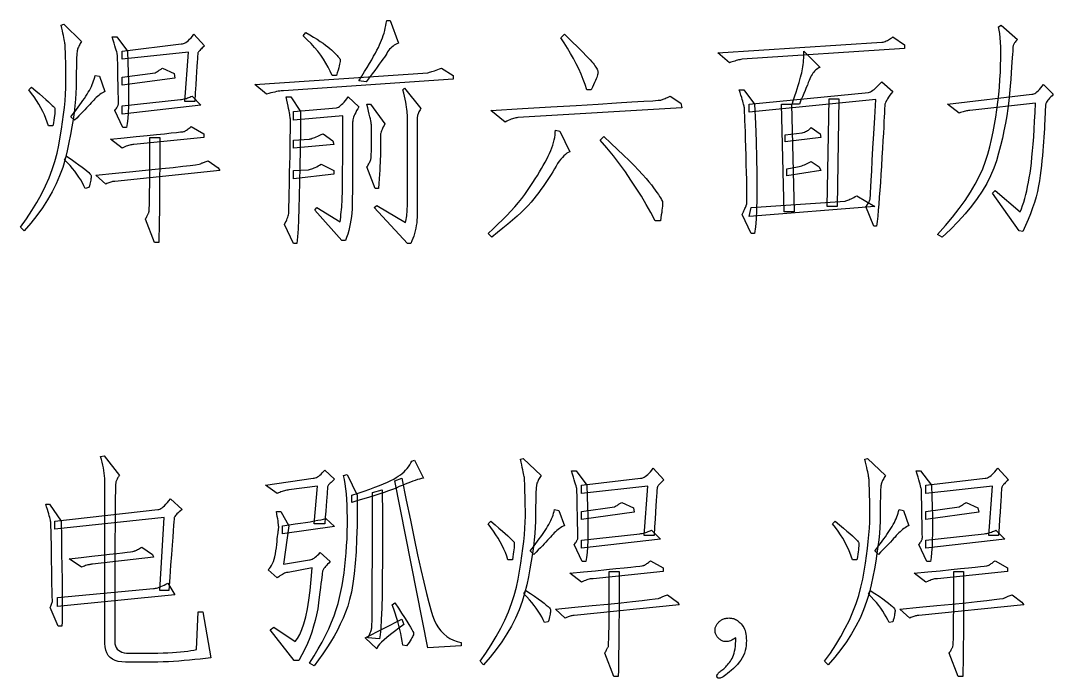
# Model space of a CAD drawing. Extents: x 0 to 420, y 0 to 297.
# Drawn here: x 80.8 to 101.03, y 69.77 to 82.65 of the extents above; entities that cross this region are included whole.
import ezdxf

# ---------------------------------------------------------------- set-up
doc = ezdxf.new("R2010")
doc.units = 0

msp = doc.modelspace()

# ---------------------------------------------------------------- linework, layer by layer
at = {"color": 7, "lineweight": 25}
for points in [[(81.546, 80.215), (81.574, 80.373), (81.599, 80.525), (81.621, 80.672), (81.64, 80.814), (81.656, 80.951), (81.668, 81.083), (81.678, 81.21), (81.684, 81.332), (81.687, 81.448), (81.687, 81.56), (81.685, 81.664), (81.683, 81.759), (81.681, 81.845), (81.68, 81.921), (81.678, 81.988), (81.676, 82.046), (81.674, 82.095), (81.673, 82.134), (81.671, 82.163), (81.669, 82.184), (81.667, 82.202), (81.663, 82.224), (81.658, 82.251), (81.652, 82.282), (81.645, 82.318), (81.636, 82.358), (81.627, 82.402), (81.616, 82.451), (81.603, 82.504), (81.59, 82.562), (81.643, 82.579), (81.994, 82.245), (81.981, 82.225), (81.968, 82.204), (81.957, 82.185), (81.946, 82.165), (81.937, 82.147), (81.929, 82.128), (81.922, 82.111), (81.915, 82.094), (81.91, 82.077), (81.906, 82.061), (81.903, 82.041), (81.9, 82.011), (81.897, 81.973), (81.895, 81.926), (81.893, 81.87), (81.892, 81.805), (81.89, 81.731), (81.889, 81.647), (81.889, 81.555), (81.889, 81.454), (81.887, 81.346), (81.882, 81.232), (81.873, 81.111), (81.861, 80.985), (81.845, 80.852), (81.825, 80.714), (81.803, 80.57), (81.776, 80.419), (81.746, 80.263), (81.713, 80.101), (81.673, 79.937), (81.623, 79.774), (81.563, 79.613), (81.494, 79.454), (81.414, 79.297), (81.325, 79.141), (81.226, 78.987), (81.117, 78.835), (80.998, 78.685), (80.869, 78.536), (80.799, 78.607), (80.914, 78.768), (81.02, 78.93), (81.117, 79.091), (81.205, 79.252), (81.285, 79.413), (81.355, 79.574), (81.416, 79.735), (81.468, 79.895), (81.512, 80.055)], [(87.566, 81.454), (87.426, 81.472), (87.484, 81.564), (87.538, 81.652), (87.588, 81.735), (87.634, 81.812), (87.676, 81.885), (87.715, 81.953), (87.749, 82.016), (87.78, 82.074), (87.807, 82.127), (87.83, 82.175), (87.851, 82.221), (87.87, 82.267), (87.887, 82.314), (87.903, 82.361), (87.918, 82.408), (87.931, 82.456), (87.943, 82.504), (87.954, 82.552), (87.963, 82.601), (87.971, 82.65), (88.041, 82.65), (88.199, 82.21), (88.172, 82.199), (88.145, 82.185), (88.12, 82.17), (88.095, 82.153), (88.072, 82.133), (88.05, 82.112), (88.028, 82.089), (88.008, 82.064), (87.989, 82.037), (87.971, 82.008), (87.951, 81.976), (87.926, 81.938), (87.897, 81.896), (87.864, 81.848), (87.826, 81.795), (87.783, 81.737), (87.736, 81.674), (87.684, 81.606), (87.627, 81.533)], [(98.852, 78.413), (98.764, 78.466), (98.916, 78.637), (99.056, 78.805), (99.185, 78.97), (99.301, 79.131), (99.405, 79.29), (99.498, 79.446), (99.578, 79.599), (99.647, 79.749), (99.703, 79.896), (99.748, 80.039), (99.785, 80.182), (99.82, 80.326), (99.851, 80.47), (99.879, 80.615), (99.904, 80.76), (99.926, 80.906), (99.946, 81.053), (99.962, 81.201), (99.975, 81.349), (99.985, 81.498), (99.993, 81.643), (99.998, 81.779), (100.002, 81.905), (100.002, 82.022), (100.001, 82.129), (99.997, 82.227), (99.991, 82.316), (99.983, 82.396), (99.972, 82.466), (99.959, 82.527), (100.012, 82.562), (100.328, 82.281), (100.312, 82.263), (100.297, 82.247), (100.283, 82.231), (100.272, 82.216), (100.262, 82.202), (100.254, 82.188), (100.248, 82.175), (100.244, 82.162), (100.241, 82.151), (100.24, 82.14), (100.24, 82.123), (100.238, 82.092), (100.236, 82.048), (100.232, 81.991), (100.227, 81.92), (100.221, 81.836), (100.214, 81.739), (100.207, 81.628), (100.198, 81.504), (100.188, 81.367), (100.175, 81.222), (100.16, 81.078), (100.141, 80.933), (100.119, 80.787), (100.093, 80.641), (100.064, 80.495), (100.032, 80.349), (99.996, 80.202), (99.957, 80.055), (99.915, 79.908), (99.865, 79.76), (99.802, 79.612), (99.727, 79.463), (99.64, 79.314), (99.539, 79.165), (99.427, 79.015), (99.302, 78.865), (99.164, 78.715), (99.014, 78.564)], [(82.785, 82.052), (83.945, 82.193), (83.967, 82.195), (83.989, 82.2), (84.012, 82.21), (84.035, 82.224), (84.06, 82.241), (84.085, 82.262), (84.11, 82.287), (84.137, 82.316), (84.164, 82.349), (84.191, 82.386), (84.402, 82.158), (84.379, 82.137), (84.358, 82.118), (84.339, 82.1), (84.322, 82.083), (84.308, 82.067), (84.296, 82.053), (84.286, 82.04), (84.279, 82.028), (84.273, 82.018), (84.271, 82.008), (84.268, 81.991), (84.265, 81.956), (84.261, 81.905), (84.257, 81.837), (84.251, 81.751), (84.244, 81.649), (84.237, 81.529), (84.228, 81.392), (84.219, 81.239), (84.209, 81.068), (84.016, 81.068), (84.086, 82.035), (82.785, 81.894)], [(86.916, 82.052), (86.94, 82.028), (86.961, 82.006), (86.98, 81.986), (86.998, 81.968), (87.013, 81.951), (87.026, 81.936), (87.037, 81.923), (87.045, 81.911), (87.052, 81.902), (87.057, 81.894), (87.059, 81.884), (87.06, 81.87), (87.058, 81.851), (87.054, 81.826), (87.048, 81.797), (87.04, 81.763), (87.03, 81.724), (87.017, 81.68), (87.003, 81.631), (86.986, 81.577), (86.899, 81.577), (86.864, 81.658), (86.825, 81.738), (86.781, 81.817), (86.733, 81.895), (86.679, 81.973), (86.62, 82.05), (86.556, 82.126), (86.488, 82.202), (86.414, 82.277), (86.336, 82.351), (86.389, 82.421), (86.467, 82.373), (86.539, 82.328), (86.606, 82.285), (86.667, 82.244), (86.723, 82.206), (86.773, 82.17), (86.817, 82.137), (86.856, 82.106), (86.889, 82.078)], [(91.451, 82.386), (91.539, 82.301), (91.62, 82.223), (91.694, 82.15), (91.761, 82.084), (91.82, 82.024), (91.873, 81.969), (91.919, 81.922), (91.958, 81.88), (91.989, 81.844), (92.014, 81.815), (92.034, 81.789), (92.051, 81.765), (92.067, 81.742), (92.08, 81.721), (92.091, 81.701), (92.099, 81.682), (92.105, 81.665), (92.109, 81.649), (92.111, 81.634), (92.11, 81.621), (92.108, 81.607), (92.102, 81.589), (92.095, 81.566), (92.085, 81.54), (92.073, 81.509), (92.059, 81.475), (92.042, 81.436), (92.023, 81.394), (92.002, 81.347), (91.979, 81.296), (91.891, 81.296), (91.857, 81.398), (91.82, 81.5), (91.778, 81.602), (91.733, 81.704), (91.684, 81.806), (91.631, 81.908), (91.574, 82.01), (91.514, 82.112), (91.449, 82.214), (91.381, 82.316)], [(82.697, 81.964), (82.696, 81.974), (82.693, 81.99), (82.688, 82.012), (82.68, 82.04), (82.671, 82.074), (82.659, 82.114), (82.646, 82.16), (82.63, 82.212), (82.612, 82.27), (82.592, 82.333), (82.68, 82.333), (82.891, 82.052), (82.9, 81.835), (82.907, 81.632), (82.911, 81.445), (82.913, 81.273), (82.913, 81.116), (82.91, 80.974), (82.904, 80.847), (82.896, 80.736), (82.886, 80.639), (82.873, 80.558), (82.803, 80.558), (82.645, 80.892), (82.658, 80.909), (82.67, 80.925), (82.68, 80.941), (82.69, 80.955), (82.697, 80.969), (82.704, 80.982), (82.709, 80.993), (82.712, 81.004), (82.714, 81.015), (82.715, 81.024), (82.715, 81.036), (82.715, 81.057), (82.714, 81.085), (82.714, 81.121), (82.713, 81.164), (82.712, 81.216), (82.711, 81.275), (82.709, 81.342), (82.708, 81.416), (82.706, 81.498), (82.704, 81.581), (82.703, 81.655), (82.702, 81.721), (82.701, 81.78), (82.7, 81.83), (82.699, 81.873), (82.698, 81.908), (82.698, 81.934), (82.697, 81.953)], [(98.113, 82.105), (94.932, 81.894), (94.91, 81.89), (94.888, 81.885), (94.865, 81.88), (94.842, 81.874), (94.817, 81.868), (94.793, 81.86), (94.767, 81.852), (94.74, 81.843), (94.713, 81.834), (94.686, 81.824), (94.457, 82.017), (97.674, 82.228), (97.695, 82.232), (97.716, 82.238), (97.737, 82.245), (97.758, 82.253), (97.779, 82.263), (97.8, 82.274), (97.822, 82.287), (97.843, 82.301), (97.864, 82.316), (97.885, 82.333), (98.113, 82.175)], [(96.461, 81.736), (96.437, 81.724), (96.414, 81.711), (96.393, 81.696), (96.372, 81.679), (96.353, 81.661), (96.336, 81.641), (96.319, 81.619), (96.304, 81.595), (96.289, 81.57), (96.276, 81.542), (96.263, 81.512), (96.248, 81.476), (96.231, 81.436), (96.212, 81.39), (96.191, 81.34), (96.168, 81.285), (96.143, 81.225), (96.116, 81.16), (96.087, 81.09), (96.057, 81.015), (95.916, 81.015), (95.943, 81.097), (95.968, 81.175), (95.992, 81.248), (96.013, 81.316), (96.033, 81.38), (96.05, 81.439), (96.066, 81.494), (96.079, 81.544), (96.091, 81.589), (96.101, 81.63), (96.109, 81.669), (96.117, 81.709), (96.123, 81.749), (96.129, 81.791), (96.134, 81.832), (96.138, 81.875), (96.141, 81.918), (96.143, 81.962), (96.144, 82.007), (96.145, 82.052)], [(82.1, 81.208), (82.123, 81.247), (82.145, 81.285), (82.166, 81.323), (82.184, 81.36), (82.201, 81.397), (82.216, 81.434), (82.229, 81.47), (82.24, 81.506), (82.25, 81.542), (82.258, 81.577), (82.346, 81.56), (82.451, 81.261), (82.427, 81.25), (82.402, 81.236), (82.377, 81.222), (82.353, 81.205), (82.328, 81.186), (82.304, 81.166), (82.279, 81.144), (82.254, 81.12), (82.23, 81.095), (82.205, 81.068), (82.18, 81.039), (82.152, 81.008), (82.122, 80.975), (82.09, 80.941), (82.056, 80.905), (82.02, 80.867), (81.981, 80.828), (81.941, 80.786), (81.898, 80.743), (81.854, 80.699), (81.783, 80.769), (81.821, 80.818), (81.858, 80.865), (81.893, 80.912), (81.927, 80.957), (81.959, 81.002), (81.99, 81.045), (82.02, 81.088), (82.048, 81.129), (82.074, 81.169)], [(82.785, 81.542), (83.436, 81.63), (83.453, 81.641), (83.469, 81.651), (83.485, 81.66), (83.5, 81.67), (83.515, 81.679), (83.528, 81.687), (83.541, 81.695), (83.554, 81.703), (83.565, 81.711), (83.576, 81.718), (83.805, 81.613), (83.822, 81.525), (82.785, 81.384)], [(85.387, 81.402), (88.779, 81.63), (88.795, 81.634), (88.812, 81.639), (88.833, 81.646), (88.855, 81.653), (88.88, 81.661), (88.908, 81.67), (88.938, 81.681), (88.971, 81.692), (89.006, 81.705), (89.043, 81.718), (89.272, 81.577), (89.272, 81.507), (85.949, 81.279), (85.927, 81.278), (85.902, 81.276), (85.875, 81.272), (85.845, 81.267), (85.813, 81.261), (85.778, 81.253), (85.741, 81.244), (85.702, 81.234), (85.66, 81.222), (85.615, 81.208)], [(81.01, 81.349), (81.094, 81.278), (81.169, 81.214), (81.236, 81.157), (81.294, 81.106), (81.344, 81.061), (81.385, 81.023), (81.418, 80.992), (81.443, 80.966), (81.459, 80.948), (81.467, 80.936), (81.47, 80.925), (81.471, 80.908), (81.471, 80.887), (81.47, 80.86), (81.467, 80.828), (81.463, 80.791), (81.457, 80.749), (81.45, 80.702), (81.442, 80.65), (81.432, 80.593), (81.344, 80.593), (81.321, 80.663), (81.295, 80.734), (81.265, 80.804), (81.231, 80.874), (81.194, 80.945), (81.154, 81.015), (81.11, 81.085), (81.063, 81.156), (81.012, 81.226), (80.957, 81.296)], [(97.358, 79.011), (97.374, 79.032), (97.389, 79.052), (97.402, 79.071), (97.414, 79.09), (97.423, 79.108), (97.431, 79.125), (97.438, 79.142), (97.442, 79.157), (97.445, 79.172), (97.445, 79.187), (97.446, 79.219), (97.45, 79.286), (97.455, 79.389), (97.462, 79.527), (97.472, 79.701), (97.483, 79.91), (97.497, 80.155), (97.513, 80.436), (97.531, 80.752), (97.551, 81.103), (95.072, 80.857), (95.072, 81.015), (97.41, 81.244), (97.429, 81.249), (97.449, 81.258), (97.471, 81.27), (97.495, 81.286), (97.52, 81.305), (97.547, 81.328), (97.576, 81.354), (97.607, 81.384), (97.64, 81.418), (97.674, 81.454), (97.885, 81.261), (97.855, 81.223), (97.828, 81.188), (97.804, 81.154), (97.784, 81.122), (97.766, 81.092), (97.752, 81.064), (97.741, 81.038), (97.733, 81.014), (97.728, 80.991), (97.727, 80.971), (97.726, 80.944), (97.725, 80.9), (97.722, 80.841), (97.718, 80.766), (97.713, 80.674), (97.708, 80.567), (97.701, 80.444), (97.693, 80.304), (97.684, 80.149), (97.674, 79.978), (97.663, 79.803), (97.653, 79.637), (97.642, 79.48), (97.632, 79.331), (97.621, 79.191), (97.611, 79.06), (97.6, 78.938), (97.59, 78.825), (97.579, 78.72), (97.568, 78.624), (97.516, 78.624)], [(100.381, 78.906), (100.405, 78.967), (100.428, 79.031), (100.45, 79.099), (100.471, 79.17), (100.491, 79.244), (100.51, 79.321), (100.527, 79.402), (100.544, 79.485), (100.56, 79.572), (100.574, 79.661), (100.588, 79.757), (100.601, 79.863), (100.613, 79.977), (100.625, 80.1), (100.636, 80.233), (100.646, 80.374), (100.656, 80.525), (100.664, 80.685), (100.672, 80.854), (100.68, 81.033), (99.397, 80.892), (99.382, 80.891), (99.366, 80.89), (99.348, 80.887), (99.329, 80.884), (99.309, 80.879), (99.287, 80.873), (99.264, 80.866), (99.239, 80.858), (99.213, 80.849), (99.186, 80.839), (98.957, 81.015), (100.609, 81.208), (100.628, 81.21), (100.647, 81.216), (100.667, 81.226), (100.688, 81.239), (100.711, 81.257), (100.734, 81.278), (100.758, 81.303), (100.784, 81.332), (100.81, 81.365), (100.838, 81.402), (101.031, 81.208), (101.005, 81.181), (100.98, 81.156), (100.959, 81.132), (100.94, 81.11), (100.924, 81.09), (100.91, 81.071), (100.899, 81.055), (100.891, 81.04), (100.885, 81.026), (100.882, 81.015), (100.88, 81.001), (100.878, 80.979), (100.876, 80.95), (100.873, 80.914), (100.871, 80.87), (100.868, 80.819), (100.865, 80.76), (100.862, 80.694), (100.859, 80.621), (100.856, 80.54), (100.852, 80.455), (100.847, 80.368), (100.841, 80.28), (100.834, 80.19), (100.827, 80.099), (100.819, 80.006), (100.809, 79.911), (100.799, 79.815), (100.788, 79.717), (100.776, 79.618), (100.762, 79.516), (100.743, 79.413), (100.72, 79.308), (100.692, 79.201), (100.66, 79.092), (100.624, 78.982), (100.583, 78.869), (100.537, 78.754), (100.488, 78.637), (100.434, 78.519), (100.363, 78.536), (99.836, 79.275), (99.889, 79.327)], [(82.785, 80.98), (83.928, 81.103), (83.952, 81.107), (83.976, 81.111), (84, 81.117), (84.023, 81.123), (84.046, 81.129), (84.069, 81.137), (84.091, 81.145), (84.113, 81.154), (84.135, 81.163), (84.156, 81.173), (84.332, 80.997), (82.785, 80.822)], [(86.002, 81.156), (86.09, 81.156), (86.283, 80.874), (86.279, 80.485), (86.275, 80.124), (86.27, 79.793), (86.264, 79.491), (86.257, 79.218), (86.25, 78.974), (86.241, 78.759), (86.233, 78.574), (86.223, 78.417), (86.213, 78.29), (86.143, 78.29), (85.967, 78.66), (85.984, 78.691), (85.999, 78.72), (86.012, 78.749), (86.023, 78.776), (86.033, 78.802), (86.041, 78.827), (86.047, 78.851), (86.051, 78.873), (86.054, 78.894), (86.055, 78.914), (86.055, 78.941), (86.055, 78.982), (86.056, 79.038), (86.058, 79.108), (86.059, 79.193), (86.061, 79.293), (86.063, 79.407), (86.066, 79.536), (86.069, 79.679), (86.072, 79.837), (86.076, 79.995), (86.078, 80.138), (86.081, 80.266), (86.082, 80.379), (86.083, 80.477), (86.084, 80.56), (86.084, 80.628), (86.084, 80.681), (86.083, 80.719), (86.081, 80.743), (86.079, 80.761), (86.075, 80.784), (86.07, 80.813), (86.064, 80.847), (86.057, 80.885), (86.048, 80.929), (86.039, 80.978), (86.028, 81.032), (86.015, 81.091)], [(87.057, 78.712), (87.063, 78.758), (87.07, 78.805), (87.075, 78.853), (87.081, 78.901), (87.085, 78.95), (87.089, 78.999), (87.093, 79.049), (87.096, 79.1), (87.099, 79.152), (87.101, 79.204), (87.102, 79.268), (87.104, 79.352), (87.105, 79.458), (87.106, 79.584), (87.107, 79.732), (87.108, 79.901), (87.109, 80.09), (87.109, 80.301), (87.109, 80.533), (87.109, 80.786), (86.143, 80.699), (86.143, 80.874), (86.986, 80.945), (87.005, 80.95), (87.024, 80.959), (87.044, 80.971), (87.065, 80.987), (87.087, 81.006), (87.111, 81.029), (87.135, 81.055), (87.161, 81.085), (87.187, 81.119), (87.215, 81.156), (87.426, 80.962), (87.402, 80.924), (87.382, 80.888), (87.363, 80.854), (87.347, 80.822), (87.334, 80.791), (87.323, 80.762), (87.314, 80.735), (87.308, 80.709), (87.304, 80.685), (87.303, 80.663), (87.303, 80.638), (87.303, 80.603), (87.303, 80.558), (87.303, 80.505), (87.303, 80.442), (87.303, 80.369), (87.303, 80.288), (87.303, 80.197), (87.303, 80.096), (87.303, 79.987), (87.303, 79.874), (87.302, 79.766), (87.302, 79.661), (87.301, 79.561), (87.301, 79.464), (87.3, 79.371), (87.299, 79.282), (87.297, 79.196), (87.296, 79.115), (87.294, 79.037), (87.291, 78.962), (87.286, 78.889), (87.278, 78.816), (87.269, 78.745), (87.257, 78.675), (87.242, 78.606), (87.226, 78.539), (87.207, 78.472), (87.186, 78.407), (87.162, 78.343), (87.092, 78.343), (86.565, 78.941), (86.6, 78.994)], [(88.34, 78.695), (88.347, 78.727), (88.353, 78.759), (88.358, 78.793), (88.362, 78.827), (88.366, 78.862), (88.369, 78.897), (88.372, 78.933), (88.374, 78.97), (88.375, 79.008), (88.375, 79.046), (88.375, 80.804), (88.374, 80.837), (88.372, 80.874), (88.367, 80.915), (88.361, 80.959), (88.353, 81.006), (88.343, 81.057), (88.332, 81.112), (88.319, 81.17), (88.304, 81.231), (88.287, 81.296), (88.322, 81.331), (88.639, 80.927), (88.625, 80.906), (88.613, 80.886), (88.603, 80.866), (88.594, 80.847), (88.586, 80.828), (88.58, 80.81), (88.575, 80.792), (88.571, 80.775), (88.569, 80.759), (88.568, 80.743), (88.568, 80.709), (88.568, 80.64), (88.568, 80.535), (88.568, 80.394), (88.568, 80.217), (88.568, 80.005), (88.568, 79.758), (88.568, 79.474), (88.568, 79.155), (88.568, 78.8), (88.564, 78.744), (88.558, 78.69), (88.55, 78.636), (88.54, 78.584), (88.529, 78.532), (88.516, 78.482), (88.501, 78.432), (88.484, 78.384), (88.466, 78.337), (88.445, 78.29), (88.375, 78.29), (87.725, 78.994), (87.777, 79.029)], [(93.736, 81.033), (93.754, 80.945), (90.537, 80.751), (90.519, 80.75), (90.499, 80.748), (90.478, 80.743), (90.456, 80.737), (90.432, 80.729), (90.406, 80.72), (90.38, 80.708), (90.352, 80.695), (90.322, 80.68), (90.291, 80.663), (90.01, 80.892), (90.632, 80.929), (91.189, 80.962), (91.682, 80.991), (92.111, 81.017), (92.475, 81.039), (92.775, 81.058), (93.011, 81.072), (93.182, 81.083), (93.289, 81.09), (93.332, 81.094), (93.344, 81.096), (93.357, 81.1), (93.372, 81.105), (93.388, 81.111), (93.407, 81.118), (93.427, 81.127), (93.449, 81.137), (93.473, 81.148), (93.498, 81.16), (93.525, 81.173)], [(95.108, 78.484), (94.932, 78.853), (94.945, 78.88), (94.958, 78.906), (94.969, 78.929), (94.98, 78.951), (94.989, 78.972), (94.997, 78.99), (95.004, 79.007), (95.01, 79.022), (95.016, 79.035), (95.02, 79.046), (95.023, 79.065), (95.025, 79.101), (95.026, 79.155), (95.027, 79.225), (95.026, 79.312), (95.025, 79.416), (95.023, 79.538), (95.02, 79.676), (95.016, 79.832), (95.011, 80.004), (95.006, 80.177), (95.001, 80.332), (94.997, 80.471), (94.993, 80.592), (94.989, 80.696), (94.986, 80.784), (94.983, 80.854), (94.98, 80.907), (94.978, 80.943), (94.976, 80.962), (94.973, 80.975), (94.969, 80.993), (94.963, 81.014), (94.956, 81.041), (94.947, 81.072), (94.937, 81.108), (94.925, 81.148), (94.911, 81.193), (94.896, 81.242), (94.879, 81.296), (94.967, 81.296), (95.178, 81.015), (95.194, 80.635), (95.206, 80.284), (95.215, 79.96), (95.22, 79.665), (95.222, 79.398), (95.22, 79.159), (95.215, 78.948), (95.206, 78.765), (95.194, 78.61), (95.178, 78.484)], [(87.936, 80.628), (87.919, 80.598), (87.904, 80.569), (87.891, 80.541), (87.879, 80.516), (87.87, 80.492), (87.862, 80.47), (87.856, 80.45), (87.851, 80.431), (87.849, 80.415), (87.848, 80.4), (87.848, 80.384), (87.848, 80.365), (87.848, 80.343), (87.848, 80.318), (87.848, 80.29), (87.848, 80.258), (87.848, 80.224), (87.848, 80.186), (87.848, 80.145), (87.848, 80.101), (87.847, 80.052), (87.846, 79.998), (87.845, 79.939), (87.842, 79.873), (87.839, 79.802), (87.835, 79.725), (87.831, 79.643), (87.825, 79.555), (87.819, 79.462), (87.813, 79.363), (87.742, 79.363), (87.584, 79.785), (87.598, 79.805), (87.61, 79.825), (87.621, 79.845), (87.63, 79.863), (87.639, 79.881), (87.646, 79.898), (87.652, 79.915), (87.657, 79.931), (87.661, 79.946), (87.663, 79.96), (87.665, 79.976), (87.666, 79.996), (87.668, 80.019), (87.669, 80.046), (87.67, 80.077), (87.671, 80.111), (87.671, 80.149), (87.672, 80.191), (87.672, 80.236), (87.672, 80.286), (87.672, 80.334), (87.672, 80.379), (87.672, 80.42), (87.672, 80.457), (87.672, 80.49), (87.672, 80.519), (87.672, 80.543), (87.672, 80.564), (87.672, 80.581), (87.672, 80.593), (87.671, 80.607), (87.668, 80.627), (87.664, 80.653), (87.658, 80.686), (87.65, 80.725), (87.64, 80.77), (87.629, 80.822), (87.616, 80.88), (87.601, 80.944), (87.584, 81.015), (87.654, 81.015)], [(95.899, 81.015), (95.951, 78.906), (95.758, 78.906), (95.705, 81.015)], [(96.83, 81.12), (96.795, 79.011), (96.602, 79.011), (96.637, 81.12)], [(84.385, 80.365), (83.014, 80.224), (82.996, 80.223), (82.977, 80.221), (82.956, 80.218), (82.935, 80.213), (82.913, 80.206), (82.889, 80.199), (82.865, 80.19), (82.839, 80.179), (82.813, 80.167), (82.785, 80.154), (82.557, 80.329), (82.824, 80.356), (83.064, 80.38), (83.277, 80.402), (83.462, 80.421), (83.62, 80.437), (83.751, 80.451), (83.854, 80.462), (83.929, 80.47), (83.977, 80.476), (83.998, 80.479), (84.006, 80.481), (84.015, 80.486), (84.026, 80.491), (84.038, 80.499), (84.051, 80.507), (84.066, 80.518), (84.082, 80.53), (84.099, 80.544), (84.118, 80.559), (84.139, 80.576), (84.385, 80.435)], [(96.109, 80.452), (96.133, 80.46), (96.156, 80.468), (96.177, 80.477), (96.197, 80.486), (96.215, 80.496), (96.232, 80.507), (96.247, 80.519), (96.261, 80.531), (96.274, 80.544), (96.285, 80.558), (96.461, 80.435), (96.479, 80.365), (95.775, 80.277), (95.775, 80.417)], [(83.524, 80.365), (83.523, 80.078), (83.523, 79.81), (83.522, 79.559), (83.521, 79.327), (83.519, 79.112), (83.517, 78.915), (83.515, 78.737), (83.512, 78.576), (83.509, 78.433), (83.506, 78.308), (83.418, 78.308), (83.242, 78.765), (83.252, 78.782), (83.262, 78.798), (83.271, 78.814), (83.279, 78.828), (83.286, 78.842), (83.293, 78.855), (83.299, 78.867), (83.304, 78.878), (83.309, 78.888), (83.313, 78.897), (83.316, 78.919), (83.319, 78.97), (83.322, 79.047), (83.324, 79.153), (83.326, 79.286), (83.327, 79.446), (83.329, 79.634), (83.329, 79.85), (83.33, 80.094), (83.33, 80.365)], [(86.459, 80.329), (86.474, 80.334), (86.492, 80.339), (86.512, 80.346), (86.535, 80.355), (86.56, 80.365), (86.588, 80.376), (86.618, 80.389), (86.65, 80.403), (86.685, 80.418), (86.723, 80.435), (86.916, 80.294), (86.934, 80.224), (86.143, 80.154), (86.143, 80.312)], [(89.957, 78.484), (90.057, 78.574), (90.151, 78.664), (90.241, 78.752), (90.326, 78.838), (90.405, 78.923), (90.48, 79.007), (90.55, 79.089), (90.615, 79.17), (90.675, 79.249), (90.731, 79.327), (90.782, 79.404), (90.831, 79.478), (90.878, 79.55), (90.922, 79.62), (90.963, 79.688), (91.003, 79.754), (91.039, 79.817), (91.074, 79.879), (91.105, 79.938), (91.135, 79.995), (91.162, 80.051), (91.185, 80.106), (91.207, 80.159), (91.225, 80.212), (91.24, 80.264), (91.253, 80.314), (91.263, 80.363), (91.27, 80.412), (91.274, 80.459), (91.275, 80.505), (91.363, 80.488), (91.557, 80.083), (91.528, 80.071), (91.5, 80.053), (91.471, 80.031), (91.441, 80.005), (91.412, 79.973), (91.382, 79.938), (91.351, 79.898), (91.32, 79.853), (91.289, 79.803), (91.258, 79.749), (91.225, 79.693), (91.191, 79.636), (91.155, 79.578), (91.117, 79.52), (91.078, 79.462), (91.036, 79.402), (90.993, 79.343), (90.949, 79.283), (90.902, 79.222), (90.854, 79.161), (90.801, 79.098), (90.742, 79.032), (90.676, 78.964), (90.603, 78.893), (90.524, 78.82), (90.438, 78.744), (90.345, 78.665), (90.246, 78.584), (90.14, 78.5), (90.027, 78.413)], [(93.227, 78.73), (93.143, 78.891), (93.054, 79.052), (92.96, 79.212), (92.861, 79.371), (92.756, 79.53), (92.647, 79.688), (92.531, 79.845), (92.411, 80.001), (92.285, 80.157), (92.154, 80.312), (92.225, 80.382), (92.364, 80.252), (92.493, 80.13), (92.611, 80.016), (92.72, 79.91), (92.818, 79.811), (92.906, 79.72), (92.984, 79.637), (93.052, 79.561), (93.109, 79.493), (93.156, 79.433), (93.197, 79.379), (93.233, 79.33), (93.265, 79.285), (93.293, 79.245), (93.317, 79.209), (93.337, 79.178), (93.353, 79.151), (93.364, 79.129), (93.372, 79.112), (93.376, 79.099), (93.377, 79.086), (93.377, 79.067), (93.376, 79.044), (93.373, 79.015), (93.369, 78.98), (93.364, 78.941), (93.358, 78.896), (93.351, 78.846), (93.342, 78.79), (93.332, 78.73)], [(81.695, 79.995), (81.786, 79.935), (81.867, 79.879), (81.938, 79.829), (82.001, 79.783), (82.054, 79.743), (82.097, 79.708), (82.132, 79.677), (82.157, 79.652), (82.172, 79.632), (82.179, 79.618), (82.18, 79.604), (82.18, 79.588), (82.179, 79.57), (82.176, 79.55), (82.172, 79.527), (82.167, 79.503), (82.161, 79.475), (82.153, 79.446), (82.145, 79.414), (82.135, 79.38), (82.065, 79.363), (82.038, 79.419), (82.009, 79.475), (81.976, 79.531), (81.941, 79.588), (81.902, 79.644), (81.86, 79.7), (81.815, 79.756), (81.766, 79.813), (81.715, 79.869), (81.66, 79.925)], [(82.275, 79.626), (82.657, 79.663), (82.999, 79.697), (83.301, 79.727), (83.565, 79.754), (83.789, 79.778), (83.975, 79.798), (84.121, 79.815), (84.227, 79.829), (84.295, 79.839), (84.323, 79.846), (84.333, 79.851), (84.343, 79.857), (84.355, 79.863), (84.368, 79.869), (84.383, 79.875), (84.398, 79.881), (84.415, 79.887), (84.433, 79.894), (84.452, 79.901), (84.473, 79.908), (84.666, 79.767), (84.701, 79.714), (82.645, 79.503), (82.63, 79.503), (82.615, 79.501), (82.599, 79.499), (82.583, 79.495), (82.566, 79.49), (82.548, 79.484), (82.529, 79.477), (82.51, 79.47), (82.49, 79.461), (82.469, 79.451)], [(86.441, 79.732), (86.46, 79.736), (86.479, 79.742), (86.501, 79.749), (86.523, 79.757), (86.547, 79.767), (86.572, 79.778), (86.599, 79.791), (86.627, 79.805), (86.657, 79.82), (86.688, 79.837), (86.934, 79.714), (86.934, 79.644), (86.143, 79.556), (86.143, 79.714)], [(96.285, 79.89), (96.443, 79.785), (96.479, 79.714), (95.811, 79.609), (95.811, 79.749), (96.022, 79.785), (96.05, 79.792), (96.077, 79.8), (96.104, 79.809), (96.131, 79.818), (96.158, 79.828), (96.184, 79.839), (96.21, 79.851), (96.235, 79.863), (96.26, 79.876)], [(97.533, 79.011), (95.072, 78.818), (95.108, 78.994), (96.953, 79.117), (96.968, 79.121), (96.985, 79.126), (97.003, 79.133), (97.024, 79.142), (97.046, 79.152), (97.069, 79.163), (97.095, 79.176), (97.122, 79.19), (97.151, 79.205), (97.182, 79.222)], [(82.733, 73.745), (82.722, 73.731), (82.713, 73.717), (82.704, 73.703), (82.696, 73.689), (82.689, 73.675), (82.682, 73.661), (82.676, 73.647), (82.671, 73.633), (82.666, 73.619), (82.662, 73.605), (82.659, 73.561), (82.656, 73.458), (82.653, 73.295), (82.651, 73.073), (82.649, 72.792), (82.647, 72.451), (82.646, 72.051), (82.645, 71.591), (82.645, 71.072), (82.645, 70.494), (82.647, 70.45), (82.656, 70.411), (82.67, 70.377), (82.69, 70.347), (82.715, 70.322), (82.746, 70.302), (82.782, 70.286), (82.825, 70.274), (82.872, 70.267), (82.926, 70.265), (83.488, 70.265), (83.588, 70.269), (83.682, 70.273), (83.771, 70.279), (83.854, 70.285), (83.932, 70.291), (84.005, 70.299), (84.073, 70.307), (84.135, 70.316), (84.192, 70.325), (84.244, 70.335), (84.279, 71.074), (84.367, 71.074), (84.525, 70.177), (84.42, 70.164), (84.315, 70.151), (84.211, 70.14), (84.106, 70.129), (84.003, 70.12), (83.899, 70.112), (83.796, 70.105), (83.693, 70.098), (83.59, 70.093), (83.488, 70.089), (82.856, 70.089), (82.779, 70.093), (82.71, 70.104), (82.649, 70.122), (82.597, 70.148), (82.552, 70.182), (82.516, 70.222), (82.488, 70.27), (82.467, 70.325), (82.455, 70.388), (82.451, 70.458), (82.451, 73.587), (82.45, 73.637), (82.448, 73.687), (82.443, 73.738), (82.437, 73.79), (82.429, 73.842), (82.42, 73.895), (82.408, 73.949), (82.395, 74.004), (82.38, 74.059), (82.363, 74.115), (82.434, 74.132)], [(90.546, 71.715), (90.574, 71.873), (90.599, 72.025), (90.621, 72.172), (90.64, 72.314), (90.656, 72.451), (90.668, 72.583), (90.678, 72.71), (90.684, 72.832), (90.687, 72.948), (90.687, 73.06), (90.685, 73.164), (90.683, 73.259), (90.681, 73.345), (90.68, 73.421), (90.678, 73.488), (90.676, 73.546), (90.674, 73.595), (90.673, 73.634), (90.671, 73.663), (90.669, 73.684), (90.667, 73.702), (90.663, 73.724), (90.658, 73.751), (90.652, 73.782), (90.645, 73.818), (90.636, 73.858), (90.627, 73.902), (90.616, 73.951), (90.603, 74.004), (90.59, 74.062), (90.643, 74.079), (90.994, 73.745), (90.981, 73.725), (90.968, 73.704), (90.957, 73.685), (90.946, 73.665), (90.937, 73.647), (90.929, 73.628), (90.922, 73.611), (90.915, 73.594), (90.91, 73.577), (90.906, 73.561), (90.903, 73.541), (90.9, 73.511), (90.897, 73.473), (90.895, 73.426), (90.893, 73.37), (90.892, 73.305), (90.89, 73.231), (90.889, 73.147), (90.889, 73.055), (90.889, 72.954), (90.887, 72.846), (90.882, 72.732), (90.873, 72.611), (90.861, 72.485), (90.845, 72.352), (90.825, 72.214), (90.803, 72.07), (90.776, 71.919), (90.746, 71.763), (90.713, 71.601), (90.673, 71.437), (90.623, 71.274), (90.563, 71.113), (90.494, 70.954), (90.414, 70.797), (90.325, 70.641), (90.226, 70.487), (90.117, 70.335), (89.998, 70.185), (89.869, 70.036), (89.799, 70.107), (89.914, 70.268), (90.02, 70.43), (90.117, 70.591), (90.205, 70.752), (90.285, 70.913), (90.355, 71.074), (90.416, 71.235), (90.468, 71.395), (90.512, 71.555)], [(97.296, 71.715), (97.324, 71.873), (97.349, 72.025), (97.371, 72.172), (97.39, 72.314), (97.406, 72.451), (97.418, 72.583), (97.428, 72.71), (97.434, 72.832), (97.437, 72.948), (97.437, 73.06), (97.435, 73.164), (97.433, 73.259), (97.431, 73.345), (97.43, 73.421), (97.428, 73.488), (97.426, 73.546), (97.424, 73.595), (97.423, 73.634), (97.421, 73.663), (97.419, 73.684), (97.417, 73.702), (97.413, 73.724), (97.408, 73.751), (97.402, 73.782), (97.395, 73.818), (97.386, 73.858), (97.377, 73.902), (97.366, 73.951), (97.353, 74.004), (97.34, 74.062), (97.393, 74.079), (97.744, 73.745), (97.731, 73.725), (97.718, 73.704), (97.707, 73.685), (97.696, 73.665), (97.687, 73.647), (97.679, 73.628), (97.672, 73.611), (97.665, 73.594), (97.66, 73.577), (97.656, 73.561), (97.653, 73.541), (97.65, 73.511), (97.647, 73.473), (97.645, 73.426), (97.643, 73.37), (97.642, 73.305), (97.64, 73.231), (97.639, 73.147), (97.639, 73.055), (97.639, 72.954), (97.637, 72.846), (97.632, 72.732), (97.623, 72.611), (97.611, 72.485), (97.595, 72.352), (97.575, 72.214), (97.553, 72.07), (97.526, 71.919), (97.496, 71.763), (97.463, 71.601), (97.423, 71.437), (97.373, 71.274), (97.313, 71.113), (97.244, 70.954), (97.164, 70.797), (97.075, 70.641), (96.976, 70.487), (96.867, 70.335), (96.748, 70.185), (96.619, 70.036), (96.549, 70.107), (96.664, 70.268), (96.77, 70.43), (96.867, 70.591), (96.955, 70.752), (97.035, 70.913), (97.105, 71.074), (97.166, 71.235), (97.218, 71.395), (97.262, 71.555)], [(86.951, 73.675), (86.925, 73.651), (86.901, 73.629), (86.88, 73.609), (86.861, 73.591), (86.846, 73.574), (86.833, 73.559), (86.823, 73.546), (86.816, 73.535), (86.812, 73.525), (86.811, 73.517), (86.81, 73.503), (86.809, 73.477), (86.806, 73.437), (86.802, 73.385), (86.797, 73.319), (86.792, 73.241), (86.785, 73.149), (86.777, 73.044), (86.768, 72.927), (86.758, 72.796), (86.547, 72.796), (86.617, 73.535), (86.055, 73.464), (86.034, 73.46), (86.012, 73.456), (85.99, 73.451), (85.968, 73.445), (85.945, 73.438), (85.922, 73.43), (85.899, 73.422), (85.875, 73.414), (85.851, 73.404), (85.826, 73.394), (85.598, 73.552), (86.529, 73.693), (86.551, 73.694), (86.572, 73.699), (86.594, 73.707), (86.617, 73.718), (86.639, 73.732), (86.662, 73.75), (86.686, 73.77), (86.709, 73.794), (86.733, 73.821), (86.758, 73.851)], [(88.155, 73.702), (88.198, 73.729), (88.238, 73.757), (88.275, 73.786), (88.31, 73.817), (88.342, 73.849), (88.372, 73.882), (88.398, 73.916), (88.423, 73.952), (88.444, 73.989), (88.463, 74.027), (88.516, 74.044), (88.691, 73.693), (88.655, 73.685), (88.616, 73.675), (88.575, 73.663), (88.531, 73.649), (88.485, 73.633), (88.436, 73.616), (88.385, 73.596), (88.331, 73.575), (88.275, 73.551), (88.217, 73.526), (88.154, 73.499), (88.084, 73.471), (88.008, 73.443), (87.924, 73.413), (87.835, 73.383), (87.738, 73.352), (87.635, 73.32), (87.525, 73.287), (87.408, 73.253), (87.285, 73.218), (87.285, 73.359), (87.411, 73.4), (87.528, 73.44), (87.637, 73.478), (87.737, 73.515), (87.828, 73.55), (87.911, 73.583), (87.985, 73.615), (88.05, 73.646), (88.107, 73.674)], [(91.785, 73.552), (92.945, 73.693), (92.967, 73.695), (92.989, 73.7), (93.012, 73.71), (93.035, 73.724), (93.06, 73.741), (93.085, 73.762), (93.11, 73.787), (93.137, 73.816), (93.164, 73.849), (93.191, 73.886), (93.402, 73.658), (93.379, 73.637), (93.358, 73.618), (93.339, 73.6), (93.322, 73.583), (93.308, 73.567), (93.296, 73.553), (93.286, 73.54), (93.279, 73.528), (93.273, 73.518), (93.271, 73.508), (93.268, 73.491), (93.265, 73.456), (93.261, 73.405), (93.257, 73.337), (93.251, 73.251), (93.244, 73.149), (93.237, 73.029), (93.228, 72.892), (93.219, 72.739), (93.209, 72.568), (93.016, 72.568), (93.086, 73.535), (91.785, 73.394)], [(98.535, 73.552), (99.695, 73.693), (99.717, 73.695), (99.739, 73.7), (99.762, 73.71), (99.785, 73.724), (99.81, 73.741), (99.835, 73.762), (99.86, 73.787), (99.887, 73.816), (99.914, 73.849), (99.941, 73.886), (100.152, 73.658), (100.129, 73.637), (100.108, 73.618), (100.089, 73.6), (100.072, 73.583), (100.058, 73.567), (100.046, 73.553), (100.036, 73.54), (100.029, 73.528), (100.023, 73.518), (100.021, 73.508), (100.018, 73.491), (100.015, 73.456), (100.011, 73.405), (100.007, 73.337), (100.001, 73.251), (99.994, 73.149), (99.987, 73.029), (99.978, 72.892), (99.969, 72.739), (99.959, 72.568), (99.766, 72.568), (99.836, 73.535), (98.535, 73.394)], [(86.547, 70.019), (86.459, 70.072), (86.547, 70.211), (86.629, 70.348), (86.704, 70.482), (86.773, 70.614), (86.835, 70.744), (86.89, 70.871), (86.94, 70.996), (86.982, 71.118), (87.018, 71.238), (87.048, 71.355), (87.073, 71.472), (87.096, 71.592), (87.117, 71.715), (87.135, 71.84), (87.151, 71.968), (87.165, 72.098), (87.177, 72.232), (87.186, 72.367), (87.193, 72.506), (87.197, 72.647), (87.2, 72.786), (87.2, 72.919), (87.198, 73.045), (87.195, 73.164), (87.189, 73.277), (87.18, 73.384), (87.17, 73.484), (87.158, 73.578), (87.144, 73.665), (87.127, 73.745), (87.197, 73.763), (87.391, 73.359), (87.392, 73.052), (87.389, 72.766), (87.381, 72.499), (87.37, 72.252), (87.353, 72.025), (87.333, 71.818), (87.308, 71.631), (87.278, 71.463), (87.244, 71.316), (87.206, 71.188), (87.163, 71.07), (87.115, 70.953), (87.062, 70.835), (87.004, 70.718), (86.94, 70.601), (86.872, 70.484), (86.798, 70.368), (86.72, 70.251), (86.636, 70.135)], [(89.43, 70.476), (89.43, 70.406), (88.779, 70.37), (88.129, 73.64), (88.27, 73.693), (88.355, 73.264), (88.434, 72.871), (88.508, 72.513), (88.576, 72.191), (88.639, 71.904), (88.696, 71.653), (88.747, 71.437), (88.793, 71.257), (88.833, 71.112), (88.867, 71.003), (88.901, 70.916), (88.94, 70.836), (88.984, 70.764), (89.033, 70.7), (89.087, 70.643), (89.146, 70.594), (89.209, 70.553), (89.278, 70.52), (89.351, 70.494)], [(91.697, 73.464), (91.696, 73.474), (91.693, 73.49), (91.688, 73.512), (91.68, 73.54), (91.671, 73.574), (91.659, 73.614), (91.646, 73.66), (91.63, 73.712), (91.612, 73.77), (91.592, 73.833), (91.68, 73.833), (91.891, 73.552), (91.9, 73.335), (91.907, 73.132), (91.911, 72.945), (91.913, 72.773), (91.913, 72.616), (91.91, 72.474), (91.904, 72.347), (91.896, 72.236), (91.886, 72.139), (91.873, 72.058), (91.803, 72.058), (91.645, 72.392), (91.658, 72.409), (91.67, 72.425), (91.68, 72.441), (91.69, 72.455), (91.697, 72.469), (91.704, 72.482), (91.709, 72.493), (91.712, 72.504), (91.714, 72.515), (91.715, 72.524), (91.715, 72.536), (91.715, 72.557), (91.714, 72.585), (91.714, 72.621), (91.713, 72.664), (91.712, 72.716), (91.711, 72.775), (91.709, 72.842), (91.708, 72.916), (91.706, 72.998), (91.704, 73.081), (91.703, 73.155), (91.702, 73.221), (91.701, 73.28), (91.7, 73.33), (91.699, 73.373), (91.698, 73.408), (91.698, 73.434), (91.697, 73.453)], [(98.447, 73.464), (98.446, 73.474), (98.443, 73.49), (98.438, 73.512), (98.43, 73.54), (98.421, 73.574), (98.409, 73.614), (98.396, 73.66), (98.38, 73.712), (98.362, 73.77), (98.342, 73.833), (98.43, 73.833), (98.641, 73.552), (98.65, 73.335), (98.657, 73.132), (98.661, 72.945), (98.663, 72.773), (98.663, 72.616), (98.66, 72.474), (98.654, 72.347), (98.646, 72.236), (98.636, 72.139), (98.623, 72.058), (98.553, 72.058), (98.395, 72.392), (98.408, 72.409), (98.42, 72.425), (98.43, 72.441), (98.44, 72.455), (98.447, 72.469), (98.454, 72.482), (98.459, 72.493), (98.462, 72.504), (98.464, 72.515), (98.465, 72.524), (98.465, 72.536), (98.465, 72.557), (98.464, 72.585), (98.464, 72.621), (98.463, 72.664), (98.462, 72.716), (98.461, 72.775), (98.459, 72.842), (98.458, 72.916), (98.456, 72.998), (98.454, 73.081), (98.453, 73.155), (98.452, 73.221), (98.451, 73.28), (98.45, 73.33), (98.449, 73.373), (98.448, 73.408), (98.448, 73.434), (98.447, 73.453)], [(87.83, 70.546), (87.602, 70.564), (87.615, 70.591), (87.627, 70.617), (87.638, 70.642), (87.648, 70.665), (87.657, 70.687), (87.664, 70.707), (87.67, 70.726), (87.675, 70.744), (87.678, 70.76), (87.681, 70.775), (87.682, 70.814), (87.684, 70.903), (87.685, 71.042), (87.686, 71.23), (87.687, 71.469), (87.688, 71.758), (87.689, 72.096), (87.689, 72.485), (87.689, 72.923), (87.69, 73.411), (87.883, 73.464), (87.886, 72.96), (87.886, 72.504), (87.886, 72.094), (87.883, 71.732), (87.879, 71.416), (87.872, 71.148), (87.864, 70.927), (87.855, 70.753), (87.843, 70.626)], [(83.963, 73.077), (83.933, 73.054), (83.906, 73.031), (83.882, 73.011), (83.862, 72.992), (83.844, 72.974), (83.83, 72.958), (83.819, 72.944), (83.811, 72.931), (83.806, 72.92), (83.805, 72.911), (83.804, 72.888), (83.801, 72.84), (83.795, 72.765), (83.788, 72.663), (83.778, 72.535), (83.767, 72.38), (83.753, 72.199), (83.737, 71.991), (83.719, 71.756), (83.699, 71.495), (83.524, 71.495), (83.611, 72.919), (81.467, 72.691), (81.467, 72.849), (83.488, 73.077), (83.507, 73.08), (83.526, 73.086), (83.547, 73.096), (83.57, 73.111), (83.594, 73.13), (83.619, 73.153), (83.646, 73.181), (83.674, 73.213), (83.704, 73.248), (83.734, 73.288)], [(81.59, 72.849), (81.596, 72.525), (81.602, 72.227), (81.606, 71.955), (81.61, 71.71), (81.612, 71.491), (81.613, 71.299), (81.613, 71.132), (81.612, 70.993), (81.611, 70.879), (81.608, 70.792), (81.537, 70.792), (81.379, 71.161), (81.389, 71.185), (81.398, 71.207), (81.405, 71.227), (81.411, 71.244), (81.416, 71.26), (81.42, 71.274), (81.423, 71.286), (81.424, 71.296), (81.424, 71.305), (81.423, 71.311), (81.421, 71.323), (81.419, 71.349), (81.418, 71.388), (81.416, 71.442), (81.414, 71.509), (81.412, 71.589), (81.411, 71.684), (81.409, 71.792), (81.407, 71.914), (81.405, 72.049), (81.404, 72.185), (81.402, 72.308), (81.4, 72.419), (81.398, 72.516), (81.397, 72.601), (81.395, 72.673), (81.393, 72.731), (81.391, 72.778), (81.39, 72.811), (81.388, 72.831), (81.385, 72.848), (81.381, 72.868), (81.375, 72.893), (81.368, 72.921), (81.359, 72.954), (81.349, 72.992), (81.337, 73.033), (81.323, 73.079), (81.308, 73.129), (81.291, 73.183), (81.361, 73.183)], [(85.826, 71.742), (85.65, 71.9), (85.674, 71.923), (85.696, 71.951), (85.716, 71.983), (85.735, 72.019), (85.752, 72.06), (85.766, 72.105), (85.78, 72.155), (85.791, 72.209), (85.801, 72.268), (85.809, 72.33), (85.815, 72.393), (85.822, 72.45), (85.827, 72.501), (85.833, 72.547), (85.837, 72.588), (85.841, 72.623), (85.845, 72.652), (85.848, 72.676), (85.851, 72.695), (85.853, 72.708), (85.854, 72.721), (85.854, 72.739), (85.852, 72.761), (85.85, 72.787), (85.846, 72.818), (85.841, 72.854), (85.835, 72.894), (85.827, 72.939), (85.819, 72.988), (85.809, 73.042), (85.897, 73.042), (86.055, 72.761), (85.949, 72.005), (86.459, 72.093), (86.474, 72.095), (86.49, 72.099), (86.508, 72.106), (86.527, 72.116), (86.547, 72.128), (86.569, 72.144), (86.592, 72.162), (86.617, 72.183), (86.643, 72.207), (86.67, 72.234), (86.863, 72.058), (86.837, 72.031), (86.812, 72.006), (86.791, 71.982), (86.772, 71.961), (86.756, 71.942), (86.742, 71.924), (86.731, 71.908), (86.723, 71.895), (86.717, 71.883), (86.714, 71.873), (86.712, 71.859), (86.708, 71.834), (86.703, 71.799), (86.697, 71.752), (86.69, 71.695), (86.681, 71.628), (86.672, 71.549), (86.661, 71.46), (86.648, 71.36), (86.635, 71.249), (86.618, 71.134), (86.597, 71.019), (86.571, 70.904), (86.539, 70.791), (86.503, 70.678), (86.462, 70.566), (86.416, 70.454), (86.365, 70.344), (86.309, 70.234), (86.248, 70.124), (86.16, 70.124), (85.686, 70.722), (85.756, 70.775), (86.178, 70.494), (86.225, 70.552), (86.27, 70.63), (86.311, 70.727), (86.349, 70.842), (86.384, 70.977), (86.416, 71.131), (86.445, 71.303), (86.47, 71.495), (86.493, 71.705), (86.512, 71.935), (86.037, 71.847), (86.022, 71.846), (86.006, 71.843), (85.989, 71.838), (85.97, 71.83), (85.949, 71.821), (85.928, 71.809), (85.904, 71.795), (85.88, 71.78), (85.854, 71.762)], [(91.1, 72.708), (91.123, 72.747), (91.145, 72.785), (91.166, 72.823), (91.184, 72.86), (91.201, 72.897), (91.216, 72.934), (91.229, 72.97), (91.24, 73.006), (91.25, 73.042), (91.258, 73.077), (91.346, 73.06), (91.451, 72.761), (91.427, 72.75), (91.402, 72.736), (91.377, 72.722), (91.353, 72.705), (91.328, 72.686), (91.304, 72.666), (91.279, 72.644), (91.254, 72.62), (91.23, 72.595), (91.205, 72.568), (91.18, 72.539), (91.152, 72.508), (91.122, 72.475), (91.09, 72.441), (91.056, 72.405), (91.02, 72.367), (90.981, 72.328), (90.941, 72.286), (90.898, 72.243), (90.854, 72.199), (90.783, 72.269), (90.821, 72.318), (90.858, 72.365), (90.893, 72.412), (90.927, 72.457), (90.959, 72.502), (90.99, 72.545), (91.02, 72.588), (91.048, 72.629), (91.074, 72.669)], [(91.785, 73.042), (92.436, 73.13), (92.453, 73.141), (92.469, 73.151), (92.485, 73.16), (92.5, 73.17), (92.515, 73.179), (92.528, 73.187), (92.541, 73.195), (92.554, 73.203), (92.565, 73.211), (92.576, 73.218), (92.805, 73.113), (92.822, 73.025), (91.785, 72.884)], [(97.85, 72.708), (97.873, 72.747), (97.895, 72.785), (97.916, 72.823), (97.934, 72.86), (97.951, 72.897), (97.966, 72.934), (97.979, 72.97), (97.99, 73.006), (98, 73.042), (98.008, 73.077), (98.096, 73.06), (98.201, 72.761), (98.177, 72.75), (98.152, 72.736), (98.127, 72.722), (98.103, 72.705), (98.078, 72.686), (98.054, 72.666), (98.029, 72.644), (98.004, 72.62), (97.98, 72.595), (97.955, 72.568), (97.93, 72.539), (97.902, 72.508), (97.872, 72.475), (97.84, 72.441), (97.806, 72.405), (97.77, 72.367), (97.731, 72.328), (97.691, 72.286), (97.648, 72.243), (97.604, 72.199), (97.533, 72.269), (97.571, 72.318), (97.608, 72.365), (97.643, 72.412), (97.677, 72.457), (97.709, 72.502), (97.74, 72.545), (97.77, 72.588), (97.798, 72.629), (97.824, 72.669)], [(98.535, 73.042), (99.186, 73.13), (99.203, 73.141), (99.219, 73.151), (99.235, 73.16), (99.25, 73.17), (99.265, 73.179), (99.278, 73.187), (99.291, 73.195), (99.304, 73.203), (99.315, 73.211), (99.326, 73.218), (99.555, 73.113), (99.572, 73.025), (98.535, 72.884)], [(85.932, 72.761), (86.057, 72.778), (86.174, 72.795), (86.281, 72.811), (86.379, 72.826), (86.468, 72.84), (86.548, 72.854), (86.618, 72.867), (86.68, 72.879), (86.732, 72.891), (86.775, 72.902), (86.951, 72.744), (85.932, 72.603)], [(90.01, 72.849), (90.094, 72.778), (90.169, 72.714), (90.236, 72.657), (90.294, 72.606), (90.344, 72.561), (90.385, 72.523), (90.418, 72.492), (90.443, 72.466), (90.459, 72.448), (90.467, 72.436), (90.47, 72.425), (90.471, 72.408), (90.471, 72.387), (90.47, 72.36), (90.467, 72.328), (90.463, 72.291), (90.457, 72.249), (90.45, 72.202), (90.442, 72.15), (90.432, 72.093), (90.344, 72.093), (90.321, 72.163), (90.295, 72.234), (90.265, 72.304), (90.231, 72.374), (90.194, 72.445), (90.154, 72.515), (90.11, 72.585), (90.063, 72.656), (90.012, 72.726), (89.957, 72.796)], [(96.76, 72.849), (96.844, 72.778), (96.919, 72.714), (96.986, 72.657), (97.044, 72.606), (97.094, 72.561), (97.135, 72.523), (97.168, 72.492), (97.193, 72.466), (97.209, 72.448), (97.217, 72.436), (97.22, 72.425), (97.221, 72.408), (97.221, 72.387), (97.22, 72.36), (97.217, 72.328), (97.213, 72.291), (97.207, 72.249), (97.2, 72.202), (97.192, 72.15), (97.182, 72.093), (97.094, 72.093), (97.071, 72.163), (97.045, 72.234), (97.015, 72.304), (96.981, 72.374), (96.944, 72.445), (96.904, 72.515), (96.86, 72.585), (96.813, 72.656), (96.762, 72.726), (96.707, 72.796)], [(91.785, 72.48), (92.928, 72.603), (92.952, 72.607), (92.976, 72.611), (93, 72.617), (93.023, 72.623), (93.046, 72.629), (93.069, 72.637), (93.091, 72.645), (93.113, 72.654), (93.135, 72.663), (93.156, 72.673), (93.332, 72.497), (91.785, 72.322)], [(98.535, 72.48), (99.678, 72.603), (99.702, 72.607), (99.726, 72.611), (99.75, 72.617), (99.773, 72.623), (99.796, 72.629), (99.819, 72.637), (99.841, 72.645), (99.863, 72.654), (99.885, 72.663), (99.906, 72.673), (100.082, 72.497), (98.535, 72.322)], [(83.383, 72.199), (83.4, 72.146), (82.205, 72.005), (82.19, 72.005), (82.174, 72.003), (82.157, 72), (82.138, 71.997), (82.117, 71.992), (82.095, 71.986), (82.072, 71.979), (82.048, 71.971), (82.022, 71.963), (81.994, 71.952), (81.748, 72.111), (81.982, 72.138), (82.193, 72.162), (82.379, 72.183), (82.541, 72.202), (82.68, 72.218), (82.794, 72.232), (82.885, 72.243), (82.952, 72.251), (82.995, 72.257), (83.014, 72.26), (83.022, 72.262), (83.031, 72.266), (83.043, 72.271), (83.056, 72.277), (83.071, 72.284), (83.088, 72.293), (83.106, 72.303), (83.126, 72.314), (83.148, 72.326), (83.172, 72.339)], [(93.385, 71.865), (92.014, 71.724), (91.996, 71.723), (91.977, 71.721), (91.956, 71.718), (91.935, 71.713), (91.913, 71.706), (91.889, 71.699), (91.865, 71.69), (91.839, 71.679), (91.813, 71.667), (91.785, 71.654), (91.557, 71.829), (91.824, 71.856), (92.064, 71.88), (92.277, 71.902), (92.462, 71.921), (92.62, 71.937), (92.751, 71.951), (92.854, 71.962), (92.929, 71.97), (92.977, 71.976), (92.998, 71.979), (93.006, 71.981), (93.015, 71.986), (93.026, 71.991), (93.038, 71.999), (93.051, 72.007), (93.066, 72.018), (93.082, 72.03), (93.099, 72.044), (93.118, 72.059), (93.139, 72.076), (93.385, 71.935)], [(100.135, 71.865), (98.764, 71.724), (98.746, 71.723), (98.726, 71.721), (98.706, 71.718), (98.685, 71.713), (98.663, 71.706), (98.639, 71.699), (98.615, 71.69), (98.589, 71.679), (98.563, 71.667), (98.535, 71.654), (98.307, 71.829), (98.574, 71.856), (98.814, 71.88), (99.027, 71.902), (99.212, 71.921), (99.37, 71.937), (99.501, 71.951), (99.604, 71.962), (99.679, 71.97), (99.727, 71.976), (99.748, 71.979), (99.756, 71.981), (99.765, 71.986), (99.776, 71.991), (99.788, 71.999), (99.801, 72.007), (99.816, 72.018), (99.832, 72.03), (99.849, 72.044), (99.868, 72.059), (99.889, 72.076), (100.135, 71.935)], [(92.524, 71.865), (92.523, 71.578), (92.523, 71.31), (92.522, 71.059), (92.521, 70.827), (92.519, 70.612), (92.517, 70.415), (92.515, 70.237), (92.512, 70.076), (92.509, 69.933), (92.506, 69.808), (92.418, 69.808), (92.242, 70.265), (92.252, 70.282), (92.262, 70.298), (92.271, 70.314), (92.279, 70.328), (92.286, 70.342), (92.293, 70.355), (92.299, 70.367), (92.304, 70.378), (92.309, 70.388), (92.313, 70.397), (92.316, 70.419), (92.319, 70.47), (92.322, 70.547), (92.324, 70.653), (92.326, 70.786), (92.327, 70.946), (92.329, 71.134), (92.329, 71.35), (92.33, 71.594), (92.33, 71.865)], [(99.274, 71.865), (99.273, 71.578), (99.273, 71.31), (99.272, 71.059), (99.271, 70.827), (99.269, 70.612), (99.267, 70.415), (99.265, 70.237), (99.262, 70.076), (99.259, 69.933), (99.256, 69.808), (99.168, 69.808), (98.992, 70.265), (99.002, 70.282), (99.012, 70.298), (99.021, 70.314), (99.029, 70.328), (99.036, 70.342), (99.043, 70.355), (99.049, 70.367), (99.054, 70.378), (99.059, 70.388), (99.063, 70.397), (99.066, 70.419), (99.069, 70.47), (99.072, 70.547), (99.074, 70.653), (99.076, 70.786), (99.077, 70.946), (99.079, 71.134), (99.079, 71.35), (99.08, 71.594), (99.08, 71.865)], [(81.52, 71.355), (83.4, 71.531), (83.419, 71.532), (83.44, 71.535), (83.463, 71.54), (83.488, 71.548), (83.515, 71.557), (83.544, 71.569), (83.575, 71.582), (83.609, 71.598), (83.644, 71.616), (83.682, 71.636), (83.822, 71.408), (81.52, 71.179)], [(90.695, 71.495), (90.786, 71.435), (90.867, 71.379), (90.938, 71.329), (91.001, 71.283), (91.054, 71.243), (91.097, 71.208), (91.132, 71.177), (91.157, 71.152), (91.172, 71.132), (91.179, 71.118), (91.18, 71.104), (91.18, 71.088), (91.179, 71.07), (91.176, 71.05), (91.172, 71.027), (91.167, 71.003), (91.161, 70.975), (91.153, 70.946), (91.145, 70.914), (91.135, 70.88), (91.065, 70.863), (91.038, 70.919), (91.009, 70.975), (90.976, 71.031), (90.941, 71.088), (90.902, 71.144), (90.86, 71.2), (90.815, 71.256), (90.766, 71.313), (90.715, 71.369), (90.66, 71.425)], [(97.445, 71.495), (97.536, 71.435), (97.617, 71.379), (97.688, 71.329), (97.751, 71.283), (97.804, 71.243), (97.847, 71.208), (97.882, 71.177), (97.907, 71.152), (97.922, 71.132), (97.929, 71.118), (97.93, 71.104), (97.93, 71.088), (97.929, 71.07), (97.926, 71.05), (97.922, 71.027), (97.917, 71.003), (97.911, 70.975), (97.903, 70.946), (97.895, 70.914), (97.885, 70.88), (97.815, 70.863), (97.788, 70.919), (97.759, 70.975), (97.726, 71.031), (97.691, 71.088), (97.652, 71.144), (97.61, 71.2), (97.565, 71.256), (97.516, 71.313), (97.465, 71.369), (97.41, 71.425)], [(88.287, 70.423), (88.276, 70.498), (88.262, 70.573), (88.246, 70.649), (88.228, 70.727), (88.208, 70.806), (88.186, 70.885), (88.162, 70.966), (88.135, 71.048), (88.107, 71.13), (88.076, 71.214), (88.129, 71.249), (88.199, 71.145), (88.262, 71.051), (88.317, 70.967), (88.365, 70.892), (88.406, 70.827), (88.439, 70.773), (88.465, 70.728), (88.483, 70.692), (88.494, 70.667), (88.498, 70.652), (88.497, 70.64), (88.493, 70.625), (88.485, 70.607), (88.476, 70.587), (88.463, 70.564), (88.448, 70.538), (88.429, 70.509), (88.408, 70.477), (88.384, 70.443), (88.358, 70.406)], [(91.275, 71.126), (91.657, 71.163), (91.999, 71.197), (92.301, 71.227), (92.565, 71.254), (92.789, 71.278), (92.975, 71.298), (93.121, 71.315), (93.227, 71.329), (93.295, 71.339), (93.323, 71.346), (93.333, 71.351), (93.343, 71.357), (93.355, 71.363), (93.368, 71.369), (93.383, 71.375), (93.398, 71.381), (93.415, 71.387), (93.433, 71.394), (93.452, 71.401), (93.473, 71.408), (93.666, 71.267), (93.701, 71.214), (91.645, 71.003), (91.63, 71.003), (91.615, 71.001), (91.599, 70.999), (91.583, 70.995), (91.566, 70.99), (91.548, 70.984), (91.529, 70.977), (91.51, 70.97), (91.49, 70.961), (91.469, 70.951)], [(98.025, 71.126), (98.407, 71.163), (98.749, 71.197), (99.051, 71.227), (99.315, 71.254), (99.539, 71.278), (99.725, 71.298), (99.871, 71.315), (99.977, 71.329), (100.045, 71.339), (100.073, 71.346), (100.083, 71.351), (100.093, 71.357), (100.105, 71.363), (100.118, 71.369), (100.133, 71.375), (100.148, 71.381), (100.165, 71.387), (100.183, 71.394), (100.202, 71.401), (100.223, 71.408), (100.416, 71.267), (100.451, 71.214), (98.395, 71.003), (98.38, 71.003), (98.365, 71.001), (98.349, 70.999), (98.333, 70.995), (98.316, 70.99), (98.298, 70.984), (98.279, 70.977), (98.26, 70.97), (98.24, 70.961), (98.219, 70.951)], [(88.27, 70.933), (88.305, 70.827), (88.208, 70.756), (88.121, 70.69), (88.043, 70.63), (87.976, 70.574), (87.918, 70.524), (87.87, 70.479), (87.832, 70.44), (87.804, 70.406), (87.786, 70.377), (87.777, 70.353), (87.549, 70.564)], [(94.809, 70.564), (94.781, 70.547), (94.755, 70.533), (94.73, 70.521), (94.706, 70.51), (94.683, 70.502), (94.662, 70.496), (94.642, 70.492), (94.623, 70.491), (94.605, 70.491), (94.589, 70.494), (94.573, 70.497), (94.558, 70.502), (94.544, 70.508), (94.53, 70.515), (94.516, 70.522), (94.504, 70.53), (94.491, 70.54), (94.479, 70.55), (94.468, 70.561), (94.457, 70.573), (94.447, 70.585), (94.438, 70.598), (94.43, 70.611), (94.423, 70.625), (94.418, 70.639), (94.413, 70.653), (94.409, 70.667), (94.407, 70.682), (94.405, 70.698), (94.404, 70.713), (94.405, 70.729), (94.407, 70.744), (94.409, 70.759), (94.413, 70.774), (94.418, 70.788), (94.423, 70.802), (94.43, 70.815), (94.438, 70.829), (94.447, 70.841), (94.457, 70.854), (94.468, 70.866), (94.479, 70.877), (94.491, 70.888), (94.504, 70.897), (94.516, 70.907), (94.53, 70.915), (94.544, 70.923), (94.558, 70.93), (94.573, 70.936), (94.589, 70.942), (94.605, 70.947), (94.621, 70.95), (94.638, 70.953), (94.655, 70.954), (94.672, 70.955), (94.69, 70.954), (94.708, 70.953), (94.727, 70.95), (94.746, 70.947), (94.765, 70.942), (94.784, 70.936), (94.803, 70.927), (94.822, 70.917), (94.841, 70.905), (94.859, 70.891), (94.878, 70.875), (94.896, 70.857), (94.914, 70.838), (94.932, 70.816), (94.949, 70.792), (94.966, 70.766), (94.98, 70.738), (94.992, 70.707), (95.001, 70.673), (95.009, 70.636), (95.014, 70.597), (95.016, 70.555), (95.017, 70.511), (95.015, 70.464), (95.011, 70.414), (95.004, 70.364), (94.993, 70.315), (94.978, 70.267), (94.959, 70.22), (94.936, 70.175), (94.91, 70.131), (94.879, 70.088), (94.845, 70.046), (94.807, 70.005), (94.765, 69.966), (94.722, 69.929), (94.684, 69.897), (94.648, 69.868), (94.616, 69.842), (94.587, 69.821), (94.561, 69.804), (94.539, 69.79), (94.52, 69.781), (94.505, 69.775), (94.492, 69.773), (94.482, 69.773), (94.473, 69.775), (94.465, 69.777), (94.459, 69.78), (94.453, 69.784), (94.448, 69.789), (94.444, 69.794), (94.442, 69.801), (94.44, 69.808), (94.44, 69.817), (94.441, 69.826), (94.443, 69.835), (94.448, 69.845), (94.455, 69.856), (94.464, 69.867), (94.474, 69.879), (94.487, 69.891), (94.501, 69.904), (94.518, 69.917), (94.536, 69.931), (94.555, 69.946), (94.575, 69.962), (94.593, 69.979), (94.612, 69.997), (94.631, 70.017), (94.649, 70.038), (94.667, 70.06), (94.685, 70.083), (94.703, 70.107), (94.721, 70.133), (94.737, 70.161), (94.752, 70.193), (94.766, 70.227), (94.777, 70.265), (94.787, 70.307), (94.795, 70.351), (94.801, 70.4), (94.805, 70.451), (94.808, 70.506)]]:
    msp.add_lwpolyline(points, close=True, dxfattribs=at)

doc.saveas('drawing.dxf')
